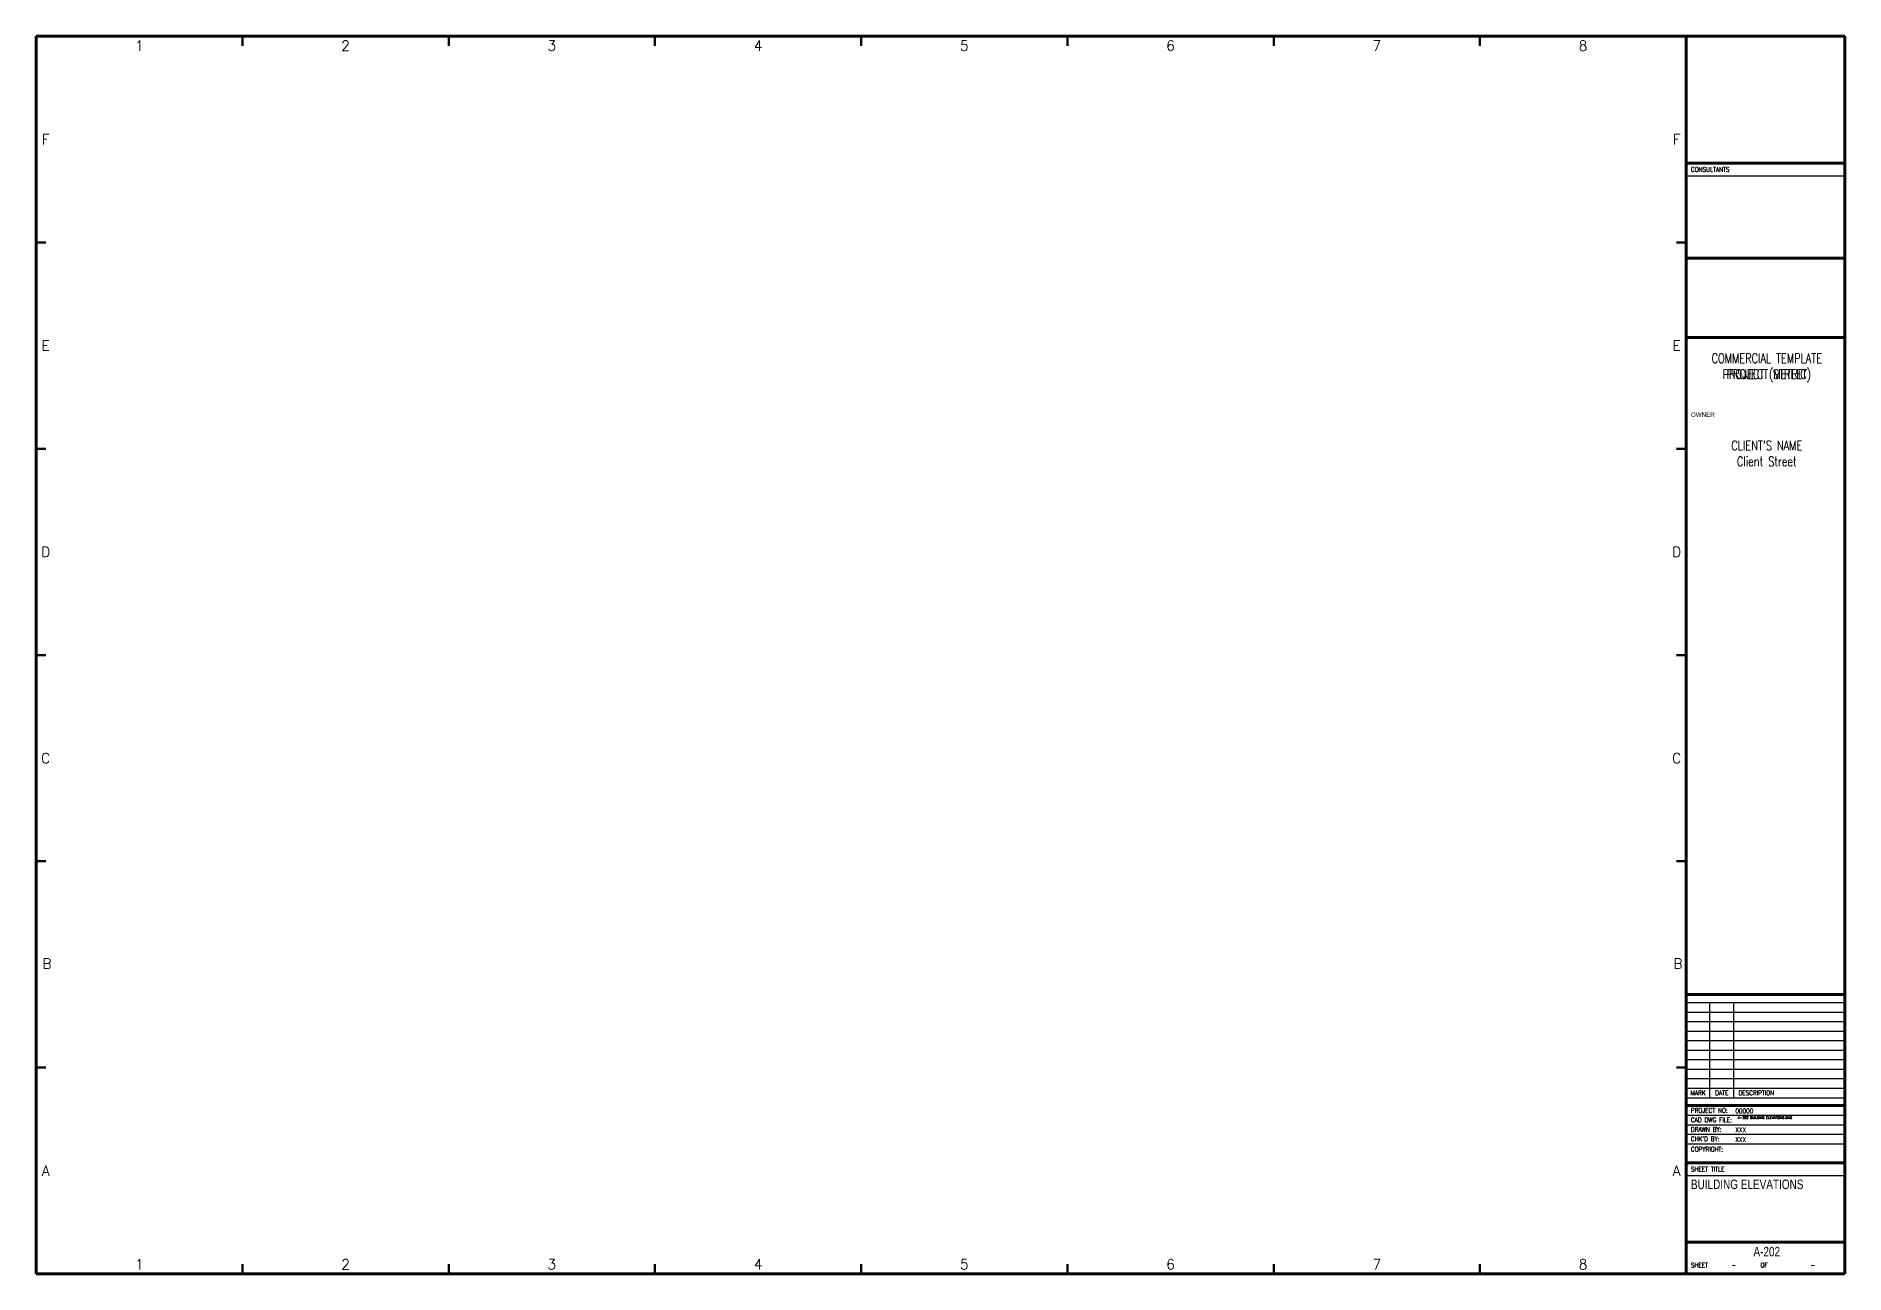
# Paper-space layout 'A-202 Building Elevations' of a CAD drawing. Header units: millimetres. Extents: x 0 to 1140, y 0 to 780.
import ezdxf
from ezdxf.enums import TextEntityAlignment as Align

# ---------------------------------------------------------------- set-up
doc = ezdxf.new("R2010")
doc.units = ezdxf.units.MM
doc.header["$LTSCALE"] = 0.5
for name, color, linetype, lineweight in [('A-Anno-Titl', 233, 'Continuous', 50), ('A-Anno-Titl-Bdry', 239, 'Continuous', 200), ('A-Anno-Titl-Note', 231, 'Continuous', 25), ('A-Anno-Titl-Otln', 236, 'Continuous', 140), ('A-Anno-Titl-Thin', 231, 'Continuous', 25)]:
    doc.layers.add(name, color=color, linetype=linetype, lineweight=lineweight)
doc.styles.add('Arch-Dim', font='romans.shx', dxfattribs={"width": 0.75})
doc.styles.add('RomanS', font='romans.shx')
doc.styles.add('Title-Fine', font='romans.shx', dxfattribs={"width": 0.75})
doc.styles.add('Title-Normal', font='arial.ttf', dxfattribs={"width": 0.75})

# ---------------------------------------------------------------- blocks, each defined once
blk = doc.blocks.new('Aec ISO A0')
at = {"layer": 'A-Anno-Titl'}
for p, q in [((130, 774), (130, 780)), ((260, 774), (260, 780)), ((390, 774), (390, 780)), ((520, 774), (520, 780)), ((650, 774), (650, 780)), ((780, 774), (780, 780)), ((910, 774), (910, 780)), ((0, 650), (6, 650)), ((1034, 650), (1040, 650)), ((0, 520), (6, 520)), ((1034, 520), (1040, 520)), ((0, 390), (6, 390)), ((1034, 390), (1040, 390)), ((0, 260), (6, 260)), ((1034, 260), (1040, 260)), ((0, 130), (6, 130)), ((1034, 130), (1040, 130)), ((130, 0), (130, 6)), ((260, 0), (260, 6)), ((390, 0), (390, 6)), ((520, 0), (520, 6)), ((650, 0), (650, 6)), ((780, 0), (780, 6)), ((910, 0), (910, 6))]:
    blk.add_line(p, q, dxfattribs=at)
at = {"layer": 'A-Anno-Titl-Bdry'}
for p, q in [((1140, 700), (1040, 700)), ((1140, 640), (1040, 640)), ((1140, 590), (1040, 590)), ((1040, 176), (1140, 176)), ((1040, 106), (1140, 106)), ((1040, 70), (1140, 70)), ((1040, 20), (1140, 20))]:
    blk.add_line(p, q, dxfattribs=at)
at = {"layer": 'A-Anno-Titl-Otln'}
for p, q in [((1140, 780), (0, 780)), ((0, 0), (0, 780)), ((1040, 780), (1040, 0)), ((1140, 0), (1140, 780)), ((0, 0), (1140, 0))]:
    blk.add_line(p, q, dxfattribs=at)
at = {"layer": 'A-Anno-Titl-Thin'}
for p, q in [((1040, 692), (1140, 692)), ((1040, 171), (1140, 171)), ((1055, 111), (1055, 171)), ((1070, 111), (1070, 171)), ((1040, 165), (1140, 165)), ((1040, 159), (1140, 159)), ((1040, 153), (1140, 153)), ((1040, 147), (1140, 147)), ((1040, 141), (1140, 141)), ((1040, 135), (1140, 135)), ((1040, 129), (1140, 129)), ((1040, 123), (1140, 123)), ((1040, 117), (1140, 117)), ((1040, 111), (1140, 111)), ((1040, 100), (1140, 100)), ((1040, 94), (1140, 94)), ((1040, 88), (1140, 88)), ((1040, 82), (1140, 82)), ((1040, 62), (1140, 62))]:
    blk.add_line(p, q, dxfattribs=at)
at = {"layer": 'A-Anno-Titl', "style": 'RomanS'}
for s, p in [('1', (65, 774)), ('2', (195, 774)), ('3', (325, 774)), ('4', (455, 774)), ('5', (585, 774)), ('6', (715, 774)), ('7', (845, 774)), ('8', (975, 774)), ('F', (6, 715)), ('F', (1034, 715)), ('E', (6, 585)), ('E', (1034, 585)), ('D', (6, 455)), ('D', (1034, 455)), ('C', (6, 325)), ('C', (1034, 325)), ('B', (6.8, 195.5)), ('B', (1034.8, 195.5)), ('A', (6, 65)), ('A', (1034, 65)), ('1', (65, 6)), ('2', (195, 6)), ('3', (325, 6)), ('4', (455, 6)), ('5', (585, 6)), ('6', (715, 6)), ('7', (845, 6)), ('8', (975, 6))]:
    blk.add_text(s, height=6.35, dxfattribs=at).set_placement(p, align=Align.MIDDLE)
at = {"layer": 'A-Anno-Titl-Note', "width": 0.75}
for s, style, p in [('CONSULTANTS', 'Title-Fine', (1043, 694.5)), ('OWNER', 'Title-Normal', (1043, 540)), ('DESCRIPTION', 'Title-Fine', (1073, 112.5)), ('PROJECT NO:', 'Title-Fine', (1043, 101.5)), ('CAD DWG FILE:', 'Title-Fine', (1043, 95.5)), ('DRAWN BY:', 'Title-Fine', (1043, 89.5)), ("CHK'D BY:", 'Title-Fine', (1043, 83.5)), ('COPYRIGHT:', 'Title-Fine', (1043, 77)), ('SHEET TITLE', 'Title-Fine', (1043, 64.5)), ('SHEET', 'Title-Fine', (1043, 4)), ('OF', 'Title-Fine', (1086.9, 4))]:
    blk.add_text(s, height=3, dxfattribs=dict(at, style=style)).set_placement(p)
at = {"layer": 'A-Anno-Titl-Note', "style": 'Title-Fine', "width": 0.75}
for s, p in [('MARK', (1047.5, 112.5)), ('DATE', (1062.5, 112.5))]:
    blk.add_text(s, height=3, dxfattribs=at).set_placement(p, align=Align.CENTER)

psp = doc.layouts.new('A-202 Building Elevations')

# ---------------------------------------------------------------- block references
psp.add_blockref('Aec ISO A0', (0, 0))

# ---------------------------------------------------------------- texts
at = {"layer": 'A-Anno-Titl'}
for s, insert, char_height, width, attachment_point, style in [('COMMERCIAL TEMPLATE PROJECT (METRIC)', (1090.8, 580), 6, 94.963, 2, 'Arch-Dim'), ('PROJECT STREET', (1090.8, 570), 6, 94.963, 2, 'Arch-Dim'), ("CLIENT'S NAME", (1090.8, 525), 6, 94.307, 2, 'Arch-Dim'), ('Client Street', (1090.8, 515), 6, 93.288, 2, 'Arch-Dim'), ('00000', (1071, 101.2), 3, 66.462, 7, 'Title-Fine'), ('XXX', (1071, 89.2), 3, 66.462, 7, 'Title-Fine'), ('A-202 BUILDING ELEVATIONS.DWG', (1072.6, 99.2), 1.5, 64.586, 1, 'RomanS'), ('XXX', (1071, 83.2), 3, 66.462, 7, 'Title-Fine'), ('BUILDING ELEVATIONS', (1043, 59.4), 6, 94, 1, 'Title-Normal'), ('A-202', (1090.8, 17), 6, 93.494, 2, 'Title-Normal'), ('-', (1069.9, 4), 3, 27.797, 8, 'Arch-Dim'), ('-', (1119.9, 4), 3, 27.797, 8, 'Arch-Dim')]:
    psp.add_mtext(s, dxfattribs=dict(at, insert=insert, char_height=char_height, width=width, attachment_point=attachment_point, style=style))

doc.saveas('drawing.dxf')
